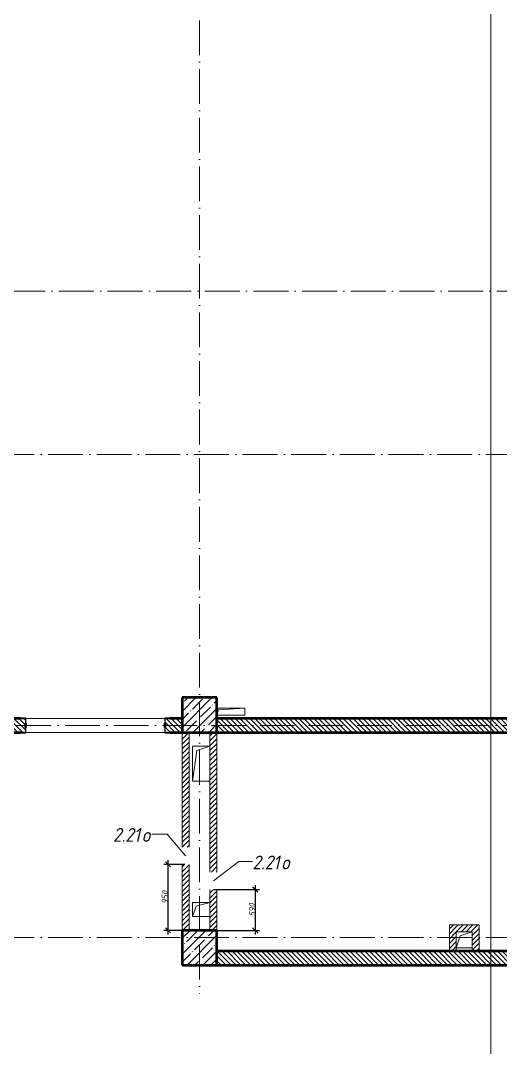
# Model space of a CAD drawing. Header units: millimetres. Extents: x -356862 to 418287, y 0 to 839748.
# Drawn here: x 59516 to 66421, y 318339 to 333120 of the extents above; entities that cross this region are included whole.
import ezdxf

# ---------------------------------------------------------------- set-up
doc = ezdxf.new("R2010")
doc.units = ezdxf.units.MM
doc.linetypes.add('50_200_ШТРИХ_1Т_ш5_п1_п1_', pattern=[700, 500, -100, 0, -100])
for name, color, linetype, lineweight in [('A-____-____-DIMS', 7, 'Continuous', 9), ('A-FLOR-____-OTLN', 7, 'Continuous', 9), ('A-GENM-____-MCUT', 7, 'Continuous', 25), ('A-GENM-____-OTLN', 7, 'Continuous', 9), ('A-GENM-____-OTLN-1', 7, 'Continuous', 25), ('A-GLAZ-____-IDEN', 7, 'Continuous', 9), ('A-WALL-____-MCUT-2', 7, 'Continuous', 50), ('A-WALL-____-PATT-1', 7, 'Continuous', 9), ('A-WALL-FNSH-MCUT-1', 7, 'Continuous', 9), ('I-WALL-____-OTLN', 7, 'Continuous', 9), ('S-COLS-____-MCUT', 7, 'Continuous', 50), ('S-COLS-____-OTLN', 7, 'Continuous', 9), ('S-GRID-____-OTLN-1', 7, '50_200_ШТРИХ_1Т_ш5_п1_п1_', 9)]:
    doc.layers.add(name, color=color, linetype=linetype, lineweight=lineweight)
doc.layers.add('G-____-____-SYMB-1', color=9, linetype='Continuous', lineweight=9, true_color=0x808080)
doc.styles.add('ISOCPEUR_I_7', font='isocpeui.ttf', dxfattribs={"width": 0.9, "height": 90})
doc.styles.add('ISOCPEUR_I_9', font='isocpeui.ttf', dxfattribs={"width": 0.9, "height": 250})
doc.dimstyles.new('ISO-1_8_0_9К_СРЕДНИЙ_Кладочные_2', dxfattribs={"dimscale": 304.8, "dimtxt": 89.638306, "dimasz": 0.246063, "dimexe": 0.19685, "dimexo": 0, "dimgap": 0, "dimtad": 1, "dimdec": 3, "dimrnd": 0.001, "dimdsep": 46, "dimtxsty": 'ISOCPEUR_I_7', "dimblk1": 'OBLIQUE', "dimblk2": 'OBLIQUE', "dimsah": 1, "dimcen": 0.09, "dimdle": 0.19685, "dimazin": 0, "dimtfac": 1, "dimtdec": 4, "dimtix": 1, "dimtmove": 1, "dimatfit": 3, "dimfxl": 1, "dimtvp": 1, "dimtolj": 1, "dimtzin": 0, "dimarcsym": 2})
pattern_1 = [(135, (-15659.08, 310542.9), (-35.35534, -35.35534), [])]
pattern_2 = [(45, (-15659.08, 310542.9), (-35.35534, 35.35534), [])]

# ---------------------------------------------------------------- blocks, each defined once
blk = doc.blocks.new('BSC_Колонна _Прямоугольная - 500х500-V18-АР1_План отверстий 2 этажа в осях 1-64_А-ГГ')
at = {"layer": 'S-COLS-____-OTLN'}
h = blk.add_hatch(dxfattribs=at)
h.set_pattern_fill('FP_47', color=256, style=0, pattern_type=2)
h.set_pattern_definition([(45, (-77750, -12581.04), (-114.04925, 114.04925), []), (45, (-77635.95, -12581.04), (-114.04925, 114.04925), [201.613, -40.323, 3.353, -36.97])])
h.paths.add_polyline_path([(-250, -250), (250, -250), (250, 250), (-250, 250)], flags=0)
at = {"layer": 'S-COLS-____-MCUT'}
for p, q in [((250, 250), (-250, 250)), ((-250, 250), (-250, -250)), ((250, -250), (250, 250)), ((-250, -250), (250, -250))]:
    blk.add_line(p, q, dxfattribs=at)
blk = doc.blocks.new('BSC_Колонна _Прямоугольная - 500х500-V139-АР1_План отверстий 2 этажа в осях 1-64_А-ГГ')
at = {"layer": 'S-COLS-____-OTLN'}
h = blk.add_hatch(dxfattribs=at)
h.set_pattern_fill('FP_170', color=256, style=0, pattern_type=2)
h.set_pattern_definition([(45, (-77750, -9231.04), (-114.04925, 114.04925), []), (45, (-77635.95, -9231.04), (-114.04925, 114.04925), [201.613, -40.323, 3.353, -36.97])])
h.paths.add_polyline_path([(-250, -250), (250, -250), (250, 250), (-250, 250)], flags=0)
at = {"layer": 'S-COLS-____-MCUT'}
for p, q in [((250, 250), (-250, 250)), ((-250, 250), (-250, -250)), ((250, -250), (250, 250)), ((-250, -250), (250, -250))]:
    blk.add_line(p, q, dxfattribs=at)
blk = doc.blocks.new('Фахверк_СКБ_Уголок - 200_3380-28509457-АР1_План отверстий 2 этажа в осях 1-64_А-ГГ')
at = {"layer": 'A-GENM-____-MCUT'}
for p, q in [((200, 156), (125, 156)), ((125, 156), (125, 81)), ((131, 81), (131, 150)), ((131, 150), (200, 150)), ((200, 150), (200, 156)), ((125, 81), (131, 81)), ((131, 19), (125, 19)), ((125, 19), (125, -56)), ((131, -50), (131, 19)), ((125, -56), (200, -56)), ((200, -50), (131, -50)), ((200, -56), (200, -50))]:
    blk.add_line(p, q, dxfattribs=at)
blk = doc.blocks.new('AR_Отверстие прямоугольное _в плите_ - AR_Отверстие прямоугольное _в плите_-V153-АР1_План отверстий 2 этажа в осях 1-64_А-ГГ')
at = {"layer": 'A-GENM-____-OTLN'}
for p, q in [((125, 250), (-125, 250)), ((-125, 250), (-125, -250)), ((-125, -250), (-63, 188)), ((-63, 188), (125, 250)), ((-125, -250), (125, -250))]:
    blk.add_line(p, q, dxfattribs=at)
blk = doc.blocks.new('AR_Отверстие прямоугольное _в плите_ - AR_Отверстие прямоугольное _в плите_-30459269-АР1_План отверстий 2 этажа в осях 1-64_А-ГГ')
at = {"layer": 'A-GENM-____-OTLN'}
for p, q in [((125, 100), (-125, 100)), ((-125, 100), (-125, -100)), ((-125, -100), (-75, 50)), ((-75, 50), (125, 100)), ((-125, -100), (125, -100))]:
    blk.add_line(p, q, dxfattribs=at)
blk = doc.blocks.new('AR_Отверстие прямоугольное _в плите_ - AR_Отверстие прямоугольное _в плите_-30511579-АР1_План отверстий 2 этажа в осях 1-64_А-ГГ')
at = {"layer": 'A-GENM-____-OTLN'}
for p, q in [((200, 50), (-200, 50)), ((-200, -50), (-175, 25)), ((-175, 25), (200, 50)), ((200, -50), (200, 50)), ((-200, -50), (200, -50))]:
    blk.add_line(p, q, dxfattribs=at)
blk = doc.blocks.new('AR_Отверстие прямоугольное _в плите_ - AR_Отверстие прямоугольное _в плите_-30552839-АР1_План отверстий 2 этажа в осях 1-64_А-ГГ')
at = {"layer": 'A-GENM-____-OTLN'}
for p, q in [((-115, -115), (-58, 58)), ((-58, 58), (115, 115)), ((-115, -115), (115, -115))]:
    blk.add_line(p, q, dxfattribs=at)
blk = doc.blocks.new('_Oblique')
at = {"color": 0, "linetype": 'ByBlock', "lineweight": -2}
blk.add_line((-0.5, -0.5), (0.5, 0.5), dxfattribs=at)
blk = doc.blocks.new('*D9289')
at = {"layer": 'A-____-____-DIMS', "color": 0, "lineweight": -2, "transparency": 16777216}
for p, q in [((62304, 320614), (62952, 320614)), ((62892, 320674), (62892, 319964)), ((62341, 320024), (62952, 320024))]:
    blk.add_line(p, q, dxfattribs=at)
at = {"layer": 'Defpoints', "color": 0, "transparency": 16777216}
for p in [(62304, 320614), (62341, 320024), (62892, 320024)]:
    blk.add_point(p, dxfattribs=at)
at = {"layer": 'A-____-____-DIMS', "color": 0, "lineweight": -2, "transparency": 16777216, "xscale": 75, "yscale": 75, "zscale": 75}
for p, rotation in [((62892, 320614), 90), ((62892, 320024), 270)]:
    blk.add_blockref('_Oblique', p, dxfattribs=dict(at, rotation=rotation))
at = {"layer": 'A-____-____-DIMS', "color": 0, "transparency": 16777216, "insert": (62847, 320319), "char_height": 90, "width": 409.58, "attachment_point": 5, "rotation": 90, "style": 'ISOCPEUR_I_7'}
blk.add_mtext('\\A1;590', dxfattribs=at)
blk = doc.blocks.new('*D9290')
at = {"layer": 'A-____-____-DIMS', "color": 0, "lineweight": -2, "transparency": 16777216}
for p, q in [((61878, 320974), (61578, 320974)), ((61638, 319964), (61638, 321034)), ((61841, 320024), (61578, 320024))]:
    blk.add_line(p, q, dxfattribs=at)
at = {"layer": 'Defpoints', "color": 0, "transparency": 16777216}
for p in [(61638, 320974), (61878, 320974), (61841, 320024)]:
    blk.add_point(p, dxfattribs=at)
at = {"layer": 'A-____-____-DIMS', "color": 0, "lineweight": -2, "transparency": 16777216, "xscale": 75, "yscale": 75, "zscale": 75}
for p, rotation in [((61638, 320974), 90), ((61638, 320024), 270)]:
    blk.add_blockref('_Oblique', p, dxfattribs=dict(at, rotation=rotation))
at = {"layer": 'A-____-____-DIMS', "color": 0, "transparency": 16777216, "insert": (61593, 320499), "char_height": 90, "width": 409.58, "attachment_point": 5, "rotation": 90, "style": 'ISOCPEUR_I_7'}
blk.add_mtext('\\A1;950', dxfattribs=at)

msp = doc.modelspace()

# ---------------------------------------------------------------- hatches: boundary and pattern name
at = {"layer": 'A-WALL-____-PATT-1'}
h = msp.add_hatch(dxfattribs=at)
h.set_pattern_fill('FP_6', color=256, style=0, pattern_type=2)
h.set_pattern_definition(pattern_1)
h.paths.add_polyline_path([(61596.9187, 322873.9433), (61840.9187, 322873.9433), (61840.9187, 323073.9433), (61596.9187, 323073.9433), (61596.9187, 323004.9433), (61590.9187, 323004.9433), (61590.9187, 322942.9433), (61596.9187, 322942.9433), (61596.9187, 322878.7433)], flags=0)
h.paths.add_polyline_path([(59340.9187, 322873.9433), (59584.9187, 322873.9433), (59584.9187, 322942.9433), (59590.9187, 322942.9433), (59590.9187, 323004.9433), (59584.9187, 323004.9433), (59584.9187, 323073.9433), (59340.9187, 323073.9433)], flags=0)
h = msp.add_hatch(dxfattribs=at)
h.set_pattern_fill('FP_6', color=256, style=0, pattern_type=2)
h.set_pattern_definition(pattern_1)
h.paths.add_polyline_path([(67240.9187, 322873.9433), (67240.9187, 323073.9433), (62340.9187, 323073.9433), (62340.9187, 322873.9433), (65630.5863, 322873.9433)], flags=0)
h = msp.add_hatch(dxfattribs=at)
h.set_pattern_fill('FP_5', color=256, style=0, pattern_type=2)
h.set_pattern_definition(pattern_2)
h.paths.add_polyline_path([(61940.9187, 320023.9433), (61940.9187, 320973.9433), (61840.9187, 320973.9433), (61840.9187, 320023.9433)], flags=0)
h.paths.add_polyline_path([(61840.9187, 321223.9433), (61940.9187, 321223.9433), (61940.9187, 322873.9433), (61840.9187, 322873.9433), (61840.9187, 321598.7378)], flags=0)
h = msp.add_hatch(dxfattribs=at)
h.set_pattern_fill('FP_5', color=256, style=0, pattern_type=2)
h.set_pattern_definition(pattern_2)
h.paths.add_polyline_path([(62240.9187, 320023.9433), (62340.9187, 320023.9433), (62340.9187, 320613.9433), (62240.9187, 320613.9433)], flags=0)
h.paths.add_polyline_path([(62240.9187, 320863.9433), (62340.9187, 320863.9433), (62340.9187, 322873.9433), (62240.9187, 322873.9433)], flags=0)
h = msp.add_hatch(dxfattribs=at)
h.set_pattern_fill('FP_5', color=256, style=0, pattern_type=2)
h.set_pattern_definition(pattern_2)
h.paths.add_polyline_path([(65785.9187, 319723.9433), (65785.9187, 320103.9433), (65685.9187, 320103.9433), (65685.9187, 319723.9433)], flags=0)
h = msp.add_hatch(dxfattribs=at)
h.set_pattern_fill('FP_5', color=256, style=0, pattern_type=2)
h.set_pattern_definition(pattern_2)
h.paths.add_polyline_path([(66015.9187, 320003.9433), (66015.9187, 320103.9433), (65785.9187, 320103.9433), (65785.9187, 320003.9433)], flags=0)
h = msp.add_hatch(dxfattribs=at)
h.set_pattern_fill('FP_5', color=256, style=0, pattern_type=2)
h.set_pattern_definition(pattern_2)
h.paths.add_polyline_path([(66115.9187, 319723.9433), (66115.9187, 320103.9433), (66015.9187, 320103.9433), (66015.9187, 319723.9433)], flags=0)
h = msp.add_hatch(dxfattribs=at)
h.set_pattern_fill('FP_6', color=256, style=0, pattern_type=2)
h.set_pattern_definition(pattern_1)
h.paths.add_polyline_path([(72700.4435, 319523.9433), (73390.9187, 319523.9433), (73390.9187, 319723.9433), (62340.9187, 319723.9433), (62340.9187, 319523.9433), (69165.5149, 319523.9433)], flags=0)

# ---------------------------------------------------------------- linework, layer by layer
at = {"layer": 'A-FLOR-____-OTLN'}
for p, q in [((61990.9187, 322673.9433), (62240.9187, 322673.9433)), ((61990.9187, 322173.9433), (61990.9187, 322673.9433)), ((62240.9187, 322173.9433), (61990.9187, 322173.9433)), ((61990.9187, 320423.9433), (62240.9187, 320423.9433)), ((61990.9187, 320223.9433), (61990.9187, 320423.9433)), ((62240.9187, 320223.9433), (61990.9187, 320223.9433)), ((66015.9187, 319773.9433), (65785.9187, 319773.9433))]:
    msp.add_line(p, q, dxfattribs=at)
at = {"layer": 'A-GLAZ-____-IDEN'}
for p, q in [((61624.2624, 321411.0238), (61405.3084, 321411.0238)), ((61890.9187, 321098.9433), (61624.2624, 321411.0238)), ((62290.9187, 320738.9433), (62655.379, 321014.0238)), ((62655.379, 321014.0238), (62851.5886, 321014.0238))]:
    msp.add_line(p, q, dxfattribs=at)
at = {"layer": 'A-WALL-____-MCUT-2'}
for p, q in [((59515.9187, 323073.9433), (59340.9187, 323073.9433)), ((59590.9187, 322942.9433), (59590.9187, 323004.9433)), ((61590.9187, 323004.9433), (61590.9187, 322942.9433)), ((61840.9187, 323073.9433), (61665.9187, 323073.9433)), ((67240.9187, 323073.9433), (62340.9187, 323073.9433)), ((59340.9187, 322873.9433), (59515.9187, 322873.9433)), ((61665.9187, 322873.9433), (61840.9187, 322873.9433)), ((62340.9187, 322873.9433), (67240.9187, 322873.9433)), ((73390.9187, 319723.9433), (62340.9187, 319723.9433)), ((62340.9187, 319523.9433), (73390.9187, 319523.9433))]:
    msp.add_line(p, q, dxfattribs=at)
at = {"layer": 'A-WALL-FNSH-MCUT-1'}
for p, q in [((61840.9187, 322873.9433), (61840.9187, 321223.9433)), ((61940.9187, 321223.9433), (61940.9187, 322873.9433)), ((62240.9187, 322873.9433), (62240.9187, 320863.9433)), ((62340.9187, 320863.9433), (62340.9187, 322873.9433)), ((61840.9187, 320973.9433), (61840.9187, 320023.9433)), ((61940.9187, 320023.9433), (61940.9187, 320973.9433)), ((62240.9187, 320613.9433), (62240.9187, 320023.9433)), ((62340.9187, 320023.9433), (62340.9187, 320613.9433)), ((65685.9187, 320103.9433), (65685.9187, 319723.9433)), ((66115.9187, 320103.9433), (65685.9187, 320103.9433)), ((66115.9187, 319723.9433), (66115.9187, 320103.9433)), ((65785.9187, 319723.9433), (65785.9187, 320003.9433)), ((65785.9187, 320003.9433), (66015.9187, 320003.9433)), ((66015.9187, 320003.9433), (66015.9187, 319723.9433))]:
    msp.add_line(p, q, dxfattribs=at)
at = {"layer": 'G-____-____-SYMB-1'}
msp.add_line((66283.9165, 355949.2275), (66283.9165, 305754.4434), dxfattribs=at)
at = {"layer": 'I-WALL-____-OTLN'}
for p, q in [((59590.9187, 323073.9433), (61590.9187, 323073.9433)), ((61590.9187, 322873.9433), (59590.9187, 322873.9433))]:
    msp.add_line(p, q, dxfattribs=at)
at = {"layer": 'S-GRID-____-OTLN-1'}
for p, q in [((62090.9187, 360423.8609), (62090.9187, 319112.8009)), ((51667.6891, 329223.9433), (74659.706, 329223.9433)), ((88415.3253, 326873.9433), (51667.6891, 326873.9433)), ((74659.706, 322973.9433), (51667.6891, 322973.9433)), ((88415.3253, 319923.9433), (-20104.6453, 319923.9433))]:
    msp.add_line(p, q, dxfattribs=at)

# ---------------------------------------------------------------- block references
at = {"layer": 'A-GENM-____-OTLN'}
for name, p in [('AR_Отверстие прямоугольное _в плите_ - AR_Отверстие прямоугольное _в плите_-30511579-АР1_План отверстий 2 этажа в осях 1-64_А-ГГ', (62540.9187, 323173.9433)), ('AR_Отверстие прямоугольное _в плите_ - AR_Отверстие прямоугольное _в плите_-V153-АР1_План отверстий 2 этажа в осях 1-64_А-ГГ', (62115.9187, 322423.9433)), ('AR_Отверстие прямоугольное _в плите_ - AR_Отверстие прямоугольное _в плите_-30459269-АР1_План отверстий 2 этажа в осях 1-64_А-ГГ', (62115.9187, 320323.9433)), ('AR_Отверстие прямоугольное _в плите_ - AR_Отверстие прямоугольное _в плите_-30552839-АР1_План отверстий 2 этажа в осях 1-64_А-ГГ', (65900.9187, 319888.9433))]:
    msp.add_blockref(name, p, dxfattribs=at)
at = {"layer": 'A-GENM-____-OTLN-1', "rotation": 180}
msp.add_blockref('Фахверк_СКБ_Уголок - 200_3380-28509457-АР1_План отверстий 2 этажа в осях 1-64_А-ГГ', (59715.9187, 323023.9433), dxfattribs=at)
at = {"layer": 'A-GENM-____-OTLN-1'}
msp.add_blockref('Фахверк_СКБ_Уголок - 200_3380-28509457-АР1_План отверстий 2 этажа в осях 1-64_А-ГГ', (61465.9187, 322923.9433), dxfattribs=at)
at = {"layer": 'S-COLS-____-OTLN'}
for name, p in [('BSC_Колонна _Прямоугольная - 500х500-V18-АР1_План отверстий 2 этажа в осях 1-64_А-ГГ', (62090.9187, 323123.9433)), ('BSC_Колонна _Прямоугольная - 500х500-V139-АР1_План отверстий 2 этажа в осях 1-64_А-ГГ', (62090.9187, 319773.9433))]:
    msp.add_blockref(name, p, dxfattribs=at)

# ---------------------------------------------------------------- texts
at = {"layer": 'A-GLAZ-____-IDEN', "char_height": 200, "attachment_point": 1, "style": 'ISOCPEUR_I_9'}
for s, insert, width in [('2.21', (60845.8568, 321498.6384), 505.063125), ('\\fISOCPEUR|b0|i1|c204|p34|;\\W.9;о', (61262.5755, 321498.6384), 158.734125), ('2.21', (62851.5886, 321101.6384), 505.063125), ('\\fISOCPEUR|b0|i1|c204|p34|;\\W.9;о', (63268.3073, 321101.6384), 158.734125)]:
    msp.add_mtext(s, dxfattribs=dict(at, insert=insert, width=width))

# ---------------------------------------------------------------- dimensions: what is measured, and where the dimension line sits
at = {"layer": 'A-____-____-DIMS'}
for base, p1, p2, override, picture, middle in [((61637.7197, 320973.9433), (61840.9187, 320023.9433), (61877.8173, 320973.9433), {"dimpost": '<>', "dimfxl": 950.716314}, '*D9290', (61592.7197, 320498.9433)), ((62892.2008, 320023.9433), (62304.0201, 320613.9433), (62340.9187, 320023.9433), {"dimpost": '<>', "dimfxl": 591.152696}, '*D9289', (62847.2008, 320318.9433))]:
    dim = msp.add_linear_dim(base=base, p1=p1, p2=p2, angle=90, dimstyle='ISO-1_8_0_9К_СРЕДНИЙ_Кладочные_2', override=override, dxfattribs=at)
    dim.commit()
    dim.dimension.update_dxf_attribs({"geometry": picture, "text_midpoint": middle})

doc.saveas('drawing.dxf')
